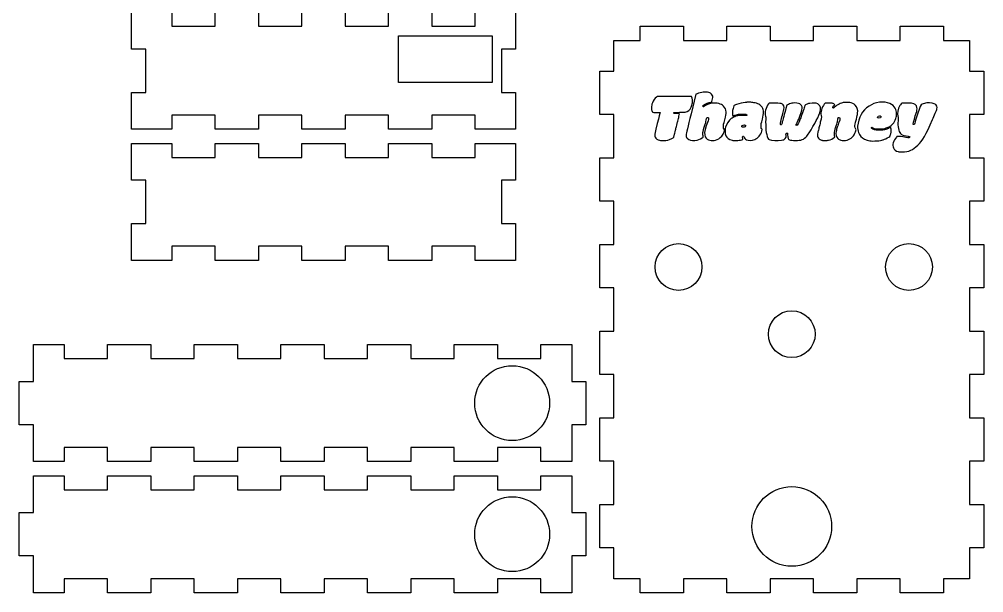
# Model space of a CAD drawing. Header units: millimetres. Extents: x 85 to 291, y 3 to 248.
# Drawn here: x 85 to 291, y 3 to 125.5 of the extents above; entities that cross this region are included whole.
import ezdxf

# ---------------------------------------------------------------- set-up
doc = ezdxf.new("R2010")
doc.units = ezdxf.units.MM
doc.layers.get('0').update_dxf_attribs({"linetype": 'CONTINUOUS'})

msp = doc.modelspace()

# ---------------------------------------------------------------- linework, layer by layer
for p, q in [((229.54, 109.51), (228.49, 105.3)), ((229.78, 109.61), (229.54, 109.51)), ((221.24, 109.02), (221.09, 108.89)), ((224.9, 109.02), (221.24, 109.02)), ((245.19, 107.59), (245.04, 107.41)), ((246.33, 107.58), (245.19, 107.59)), ((248.93, 107.13), (248.75, 106.41)), ((249.11, 107.23), (248.93, 107.13)), ((257.13, 107.59), (256.94, 107.35)), ((257.91, 107.58), (257.13, 107.59)), ((259.01, 107), (259.21, 107.2)), ((259.21, 107.2), (259.11, 107.31)), ((273.48, 107.59), (273.34, 107.41)), ((274.42, 107.59), (273.48, 107.59)), ((277.63, 107.26), (277.46, 106.86)), ((277.87, 107.37), (277.63, 107.26)), ((224.79, 105.62), (226.01, 105.63)), ((224.79, 105.53), (224.79, 105.62)), ((244.39, 104.82), (244.48, 104.57)), ((244.48, 104.57), (244.44, 104.12)), ((243.7, 101.93), (243.58, 102.07)), ((243.61, 101.62), (243.7, 101.93)), ((248.6, 100.06), (248.8, 100.32)), ((248.8, 100.32), (248.77, 100.65)), ((259.08, 100.24), (259.19, 100.34)), ((259.19, 100.34), (259.14, 100.67)), ((272.46, 100.46), (272.35, 100.34)), ((272.8, 100.47), (272.46, 100.46))]:
    msp.add_line(p, q)
for points in [[(191, 127), (191, 119.13), (188, 119.13), (188, 109.87), (191, 109.87), (191, 102), (182.41, 102), (182.41, 105), (173.15, 105), (173.15, 102), (163.89, 102), (163.89, 105), (154.63, 105), (154.63, 102), (145.37, 102), (145.37, 105), (136.11, 105), (136.11, 102), (126.85, 102), (126.85, 105), (117.59, 105), (117.59, 102), (109, 102), (109, 109.87), (112, 109.87), (112, 119.13), (109, 119.13), (109, 127)], [(117.59, 127), (117.59, 124), (126.85, 124), (126.85, 127)], [(136.11, 127), (136.11, 124), (145.37, 124), (145.37, 127)], [(154.63, 127), (154.63, 124), (163.89, 124), (163.89, 127)], [(173.15, 127), (173.15, 124), (182.41, 124), (182.41, 127)]]:
    msp.add_lwpolyline(points)
for points in [[(291, 95.91), (291, 86.65), (288, 86.65), (288, 77.39), (291, 77.39), (291, 68.13), (288, 68.13), (288, 58.87), (291, 58.87), (291, 49.61), (288, 49.61), (288, 40.35), (291, 40.35), (291, 31.09), (288, 31.09), (288, 21.83), (291, 21.83), (291, 12.57), (288, 12.57), (288, 6), (282.41, 6), (282.41, 3), (273.15, 3), (273.15, 6), (263.89, 6), (263.89, 3), (254.63, 3), (254.63, 6), (245.37, 6), (245.37, 3), (236.11, 3), (236.11, 6), (226.85, 6), (226.85, 3), (217.59, 3), (217.59, 6), (212, 6), (212, 12.57), (209, 12.57), (209, 21.83), (212, 21.83), (212, 31.09), (209, 31.09), (209, 40.35), (212, 40.35), (212, 49.61), (209, 49.61), (209, 58.87), (212, 58.87), (212, 68.13), (209, 68.13), (209, 77.39), (212, 77.39), (212, 86.65), (209, 86.65), (209, 95.91), (212, 95.91), (212, 105.17), (209, 105.17), (209, 114.43), (212, 114.43), (212, 121), (217.59, 121), (217.59, 124), (226.85, 124), (226.85, 121), (236.11, 121), (236.11, 124), (245.37, 124), (245.37, 121), (254.63, 121), (254.63, 124), (263.89, 124), (263.89, 121), (273.15, 121), (273.15, 124), (282.41, 124), (282.41, 121), (288, 121), (288, 114.43), (291, 114.43), (291, 105.17), (288, 105.17), (288, 95.91)], [(166, 122), (186, 122), (186, 112), (166, 112)], [(109, 91.13), (109, 99), (117.59, 99), (117.59, 96), (126.85, 96), (126.85, 99), (136.11, 99), (136.11, 96), (145.37, 96), (145.37, 99), (154.63, 99), (154.63, 96), (163.89, 96), (163.89, 99), (173.15, 99), (173.15, 96), (182.41, 96), (182.41, 99), (191, 99), (191, 91.13), (188, 91.13), (188, 81.87), (191, 81.87), (191, 74), (182.41, 74), (182.41, 77), (173.15, 77), (173.15, 74), (163.89, 74), (163.89, 77), (154.63, 77), (154.63, 74), (145.37, 74), (145.37, 77), (136.11, 77), (136.11, 74), (126.85, 74), (126.85, 77), (117.59, 77), (117.59, 74), (109, 74), (109, 81.87), (112, 81.87), (112, 91.13)], [(150.13, 56), (150.13, 53), (159.39, 53), (159.39, 56), (168.65, 56), (168.65, 53), (177.91, 53), (177.91, 56), (187.17, 56), (187.17, 53), (196.43, 53), (196.43, 56), (203, 56), (203, 48.13), (206, 48.13), (206, 38.87), (203, 38.87), (203, 31), (196.43, 31), (196.43, 34), (187.17, 34), (187.17, 31), (177.91, 31), (177.91, 34), (168.65, 34), (168.65, 31), (159.39, 31), (159.39, 34), (150.13, 34), (150.13, 31), (140.87, 31), (140.87, 34), (131.61, 34), (131.61, 31), (122.35, 31), (122.35, 34), (113.09, 34), (113.09, 31), (103.83, 31), (103.83, 34), (94.57, 34), (94.57, 31), (88, 31), (88, 38.87), (85, 38.87), (85, 48.13), (88, 48.13), (88, 56), (94.57, 56), (94.57, 53), (103.83, 53), (103.83, 56), (113.09, 56), (113.09, 53), (122.35, 53), (122.35, 56), (131.61, 56), (131.61, 53), (140.87, 53), (140.87, 56)], [(94.57, 3), (88, 3), (88, 10.87), (85, 10.87), (85, 20.13), (88, 20.13), (88, 28), (94.57, 28), (94.57, 25), (103.83, 25), (103.83, 28), (113.09, 28), (113.09, 25), (122.35, 25), (122.35, 28), (131.61, 28), (131.61, 25), (140.87, 25), (140.87, 28), (150.13, 28), (150.13, 25), (159.39, 25), (159.39, 28), (168.65, 28), (168.65, 25), (177.91, 25), (177.91, 28), (187.17, 28), (187.17, 25), (196.43, 25), (196.43, 28), (203, 28), (203, 20.13), (206, 20.13), (206, 10.87), (203, 10.87), (203, 3), (196.43, 3), (196.43, 6), (187.17, 6), (187.17, 3), (177.91, 3), (177.91, 6), (168.65, 6), (168.65, 3), (159.39, 3), (159.39, 6), (150.13, 6), (150.13, 3), (140.87, 3), (140.87, 6), (131.61, 6), (131.61, 3), (122.35, 3), (122.35, 6), (113.09, 6), (113.09, 3), (103.83, 3), (103.83, 6), (94.57, 6)]]:
    msp.add_lwpolyline(points, close=True)
for centre, radius in [((225.81, 72.59), 5), ((275.03, 72.59), 5), ((250, 58.23), 5), ((190.28, 43.5), 8), ((250, 17.16), 8.5), ((190.28, 15.5), 8)]:
    msp.add_circle(centre, radius)
for points, degree in [([(231.06, 109.93), (230.72, 109.9), (230.09, 109.74), (229.78, 109.61)], 3), ([(231.78, 109.94), (231.43, 109.97), (231.44, 109.97), (231.06, 109.93)], 3), ([(232.63, 109.7), (232.44, 109.82), (232.12, 109.9), (231.78, 109.94)], 3), ([(233.13, 108.77), (233.18, 109.15), (232.99, 109.5), (232.63, 109.7)], 3), ([(220.24, 107.68), (220.09, 107.27), (220.03, 106.98), (220.03, 106.59)], 3), ([(221.09, 108.89), (220.76, 108.63), (220.42, 108.14), (220.24, 107.68)], 3), ([(228.61, 108.98), (228.57, 109.01), (227.78, 109.02), (224.9, 109.02)], 3), ([(227.67, 105.81), (228.15, 106.04), (228.49, 106.51), (228.66, 107.17)], 3), ([(228.79, 108.02), (228.79, 108.42), (228.7, 108.9), (228.61, 108.98)], 3), ([(228.66, 107.17), (228.78, 107.62), (228.79, 107.71), (228.79, 108.02)], 3), ([(231.07, 106.82), (230.99, 106.9), (231.02, 107.05), (231.16, 107.17)], 3), ([(231.16, 107.17), (231.49, 107.46), (232.35, 107.81), (232.73, 107.81)], 3), ([(232.93, 107.56), (232.28, 107.46), (231.62, 107.18), (231.24, 106.85)], 3), ([(232.73, 107.81), (232.8, 107.81), (232.87, 107.83), (232.9, 107.85)], 3), ([(232.9, 107.85), (232.95, 107.89), (233.09, 108.45), (233.13, 108.77)], 3), ([(234.4, 107.49), (234.07, 107.58), (233.29, 107.61), (232.93, 107.56)], 3), ([(235.41, 106.96), (235.2, 107.18), (234.78, 107.4), (234.4, 107.49)], 3), ([(238.19, 107.31), (237.83, 107.2), (237.75, 107.15), (237.66, 107)], 3), ([(240.08, 107.71), (239.42, 107.64), (238.92, 107.54), (238.19, 107.31)], 3), ([(240.43, 107.76), (240.42, 107.76), (240.26, 107.73), (240.08, 107.71)], 3), ([(241.48, 107.75), (241.29, 107.77), (240.5, 107.79), (240.43, 107.76)], 3), ([(241.92, 107.68), (241.78, 107.7), (241.58, 107.73), (241.48, 107.75)], 3), ([(242.97, 107.35), (242.71, 107.49), (242.23, 107.64), (241.92, 107.68)], 3), ([(243.67, 106.7), (243.54, 106.91), (243.18, 107.24), (242.97, 107.35)], 3), ([(245.04, 107.41), (244.75, 107.05), (244.52, 106.59), (244.38, 106.07)], 3), ([(247.9, 107.42), (247.64, 107.55), (247.52, 107.56), (246.33, 107.58)], 3), ([(248.13, 107.24), (248.06, 107.3), (247.96, 107.39), (247.9, 107.42)], 3), ([(248.18, 105.65), (248.42, 106.53), (248.41, 106.96), (248.13, 107.24)], 3), ([(250.02, 107.56), (249.7, 107.49), (249.36, 107.36), (249.11, 107.23)], 3), ([(250.65, 107.62), (250.42, 107.61), (250.18, 107.59), (250.02, 107.56)], 3), ([(251.95, 107.22), (251.65, 107.51), (251.28, 107.62), (250.65, 107.62)], 3), ([(252.25, 106.64), (252.22, 106.87), (252.12, 107.06), (251.95, 107.22)], 3), ([(252.93, 107.23), (252.82, 107.15), (252.8, 107.13), (252.72, 106.83)], 3), ([(253.84, 107.54), (253.44, 107.46), (253.12, 107.35), (252.93, 107.23)], 3), ([(255.57, 107.42), (255.21, 107.63), (254.49, 107.68), (253.84, 107.54)], 3), ([(256.08, 106.86), (255.99, 107.04), (255.75, 107.31), (255.57, 107.42)], 3), ([(256.94, 107.35), (256.4, 106.64), (256.12, 105.62), (256.27, 104.94)], 3), ([(258.84, 107.5), (258.7, 107.57), (258.64, 107.57), (257.91, 107.58)], 3), ([(259.11, 107.31), (259.05, 107.38), (258.93, 107.46), (258.84, 107.5)], 3), ([(260.1, 107.37), (259.73, 107.2), (259.38, 106.96), (259.13, 106.7)], 3), ([(260.98, 107.69), (260.84, 107.68), (260.45, 107.54), (260.1, 107.37)], 3), ([(261.13, 107.71), (261.1, 107.7), (261.03, 107.69), (260.98, 107.69)], 3), ([(262.37, 107.71), (262.15, 107.75), (261.23, 107.76), (261.13, 107.71)], 3), ([(263.54, 107.16), (263.27, 107.42), (262.84, 107.62), (262.37, 107.71)], 3), ([(264.07, 105.41), (264.15, 106.18), (263.97, 106.74), (263.54, 107.16)], 3), ([(268.74, 107.77), (267.88, 107.65), (267.14, 107.38), (266.5, 106.95)], 3), ([(269.93, 107.76), (269.54, 107.81), (269.06, 107.82), (268.74, 107.77)], 3), ([(271.64, 107.05), (271.22, 107.44), (270.7, 107.66), (269.93, 107.76)], 3), ([(273.34, 107.41), (273.26, 107.3), (273.16, 107.16), (273.11, 107.09)], 3), ([(275.61, 107.56), (275.47, 107.57), (274.93, 107.59), (274.42, 107.59)], 3), ([(276.74, 106.62), (276.64, 107.18), (276.28, 107.48), (275.61, 107.56)], 3), ([(278.86, 107.65), (278.52, 107.61), (278.15, 107.5), (277.87, 107.37)], 3), ([(279.45, 107.67), (279.26, 107.67), (278.99, 107.66), (278.86, 107.65)], 3), ([(280.97, 106.97), (280.76, 107.41), (280.24, 107.64), (279.45, 107.67)], 3), ([(220.03, 106.59), (220.03, 106.28), (220.06, 106.09), (220.16, 105.81)], 3), ([(220.16, 105.81), (220.23, 105.61), (220.19, 105.62), (221.07, 105.62)], 3), ([(221.07, 105.62), (221.82, 105.62), (221.88, 105.62), (221.86, 105.56)], 3), ([(221.86, 105.56), (221.85, 105.53), (221.59, 104.49), (221.28, 103.25)], 3), ([(225.42, 105.36), (224.83, 105.36), (224.79, 105.37), (224.79, 105.53)], 3), ([(225.98, 105.09), (226.05, 105.37), (226.05, 105.36), (225.42, 105.36)], 3), ([(225.85, 104.55), (225.89, 104.72), (225.92, 104.88), (225.98, 105.09)], 3), ([(226.01, 105.63), (227.3, 105.64), (227.33, 105.64), (227.67, 105.81)], 3), ([(228.49, 105.3), (227.8, 102.58), (227.42, 101.01), (227.41, 100.86)], 3), ([(231.24, 106.85), (231.13, 106.76), (231.13, 106.76), (231.07, 106.82)], 3), ([(235.96, 105.68), (235.93, 106.25), (235.78, 106.6), (235.41, 106.96)], 3), ([(235.68, 104.02), (235.93, 104.97), (235.98, 105.26), (235.96, 105.68)], 3), ([(237.32, 105.65), (237.3, 105.38), (237.36, 104.95), (237.42, 104.88)], 3), ([(237.66, 107), (237.51, 106.73), (237.36, 106.15), (237.32, 105.65)], 3), ([(237.62, 104.93), (237.84, 105.02), (238.32, 105.15), (238.64, 105.21)], 3), ([(238.64, 105.21), (238.78, 105.24), (239.12, 105.25), (239.51, 105.25)], 3), ([(239.51, 105.25), (240.07, 105.25), (240.16, 105.24), (240.27, 105.19)], 3), ([(240.27, 105.19), (240.37, 105.14), (240.4, 105.1), (240.41, 105.03)], 3), ([(243.73, 104.17), (244.07, 105.45), (244.05, 106.09), (243.67, 106.7)], 3), ([(244.38, 106.07), (244.33, 105.89), (244.31, 105.72), (244.31, 105.44)], 3), ([(244.31, 105.44), (244.31, 105.11), (244.32, 105.03), (244.39, 104.82)], 3), ([(247.81, 104.28), (247.94, 104.75), (248.11, 105.36), (248.18, 105.65)], 3), ([(248.75, 106.41), (248.65, 106.02), (248.44, 105.26), (248.29, 104.71)], 3), ([(251.05, 103.2), (251.38, 103.85), (251.91, 105.26), (252.17, 106.15)], 3), ([(252.72, 106.83), (252.59, 106.38), (252.02, 104.72), (251.82, 104.21)], 3), ([(252.17, 106.15), (252.24, 106.41), (252.26, 106.53), (252.25, 106.64)], 3), ([(253.73, 101.27), (254.83, 102.93), (255.88, 104.98), (256.1, 105.89)], 3), ([(256.1, 105.89), (256.19, 106.25), (256.18, 106.64), (256.08, 106.86)], 3), ([(258.8, 106.56), (258.73, 106.64), (258.8, 106.8), (259.01, 107)], 3), ([(259.13, 106.7), (258.94, 106.5), (258.87, 106.47), (258.8, 106.56)], 3), ([(263.8, 104.16), (263.99, 104.88), (264.04, 105.08), (264.07, 105.41)], 3), ([(266.5, 106.95), (265.07, 105.98), (264.22, 104.49), (264.07, 102.67)], 3), ([(272.32, 105.94), (272.18, 106.41), (272.01, 106.69), (271.64, 107.05)], 3), ([(272.24, 104.29), (272.38, 104.76), (272.4, 104.89), (272.4, 105.3)], 3), ([(272.4, 105.3), (272.4, 105.62), (272.38, 105.75), (272.32, 105.94)], 3), ([(273.11, 107.09), (272.65, 106.36), (272.47, 105.39), (272.69, 104.82)], 3), ([(275.9, 103.12), (275.98, 103.52), (276.35, 104.77), (276.58, 105.43)], 3), ([(277.46, 106.86), (277.03, 105.81), (276.62, 104.59), (276.36, 103.6)], 3), ([(276.58, 105.43), (276.76, 105.95), (276.8, 106.24), (276.74, 106.62)], 3), ([(280.09, 104.08), (280.45, 104.91), (280.95, 106.14), (281.01, 106.37)], 3), ([(281.01, 106.37), (281.07, 106.63), (281.07, 106.75), (280.97, 106.97)], 3), ([(221.28, 103.25), (220.78, 101.24), (220.72, 100.97), (220.72, 100.73)], 3), ([(225.36, 102.63), (225.4, 102.78), (225.44, 102.96), (225.46, 103.02)], 3), ([(225.46, 103.02), (225.48, 103.09), (225.51, 103.2), (225.52, 103.27)], 3), ([(225.52, 103.27), (225.54, 103.34), (225.57, 103.45), (225.59, 103.52)], 3), ([(225.59, 103.52), (225.62, 103.65), (225.8, 104.36), (225.85, 104.55)], 3), ([(231.06, 101.54), (231.12, 101.88), (231.35, 102.63), (231.52, 103.07)], 3), ([(231.52, 103.07), (231.61, 103.31), (231.66, 103.51), (231.73, 103.94)], 3), ([(231.73, 103.94), (231.83, 104.55), (231.82, 104.54), (232.04, 104.54)], 3), ([(232.22, 104.24), (232.2, 104.06), (232.13, 103.84), (231.75, 102.76)], 3), ([(232.04, 104.54), (232.19, 104.54), (232.23, 104.46), (232.22, 104.24)], 3), ([(235.4, 102.59), (235.4, 102.88), (235.45, 103.15), (235.68, 104.02)], 3), ([(237.07, 104.27), (236.5, 103.86), (236.07, 103.19), (235.87, 102.44)], 3), ([(237.75, 104.67), (237.7, 104.67), (237.25, 104.41), (237.07, 104.27)], 3), ([(237.42, 104.88), (237.44, 104.87), (237.53, 104.89), (237.62, 104.93)], 3), ([(237.83, 104.69), (237.81, 104.68), (237.78, 104.67), (237.75, 104.67)], 3), ([(238.48, 104.91), (238.22, 104.85), (237.88, 104.74), (237.83, 104.69)], 3), ([(240.11, 104.94), (239.78, 105), (238.82, 104.98), (238.48, 104.91)], 3), ([(240.39, 104.92), (240.38, 104.91), (240.25, 104.92), (240.11, 104.94)], 3), ([(240.41, 105.03), (240.42, 104.98), (240.41, 104.93), (240.39, 104.92)], 3), ([(243.44, 102.77), (243.46, 103.12), (243.47, 103.16), (243.73, 104.17)], 3), ([(244.44, 104.12), (244.4, 103.61), (244.43, 102.2), (244.48, 101.79)], 3), ([(247.61, 103), (247.51, 103.06), (247.56, 103.34), (247.81, 104.28)], 3), ([(247.92, 103.34), (247.83, 102.97), (247.83, 102.95), (247.75, 102.95)], 3), ([(248.29, 104.71), (248.14, 104.17), (247.97, 103.55), (247.92, 103.34)], 3), ([(251.02, 102.79), (250.86, 102.79), (250.86, 102.82), (251.05, 103.2)], 3), ([(251.82, 104.21), (251.46, 103.29), (251.18, 102.79), (251.02, 102.79)], 3), ([(256.1, 103.5), (256.06, 103.35), (256.01, 103.12), (255.97, 102.98)], 3), ([(256.31, 104.3), (256.25, 104.08), (256.2, 103.88), (256.1, 103.5)], 3), ([(256.27, 104.94), (256.36, 104.58), (256.36, 104.5), (256.31, 104.3)], 3), ([(259.49, 102.71), (259.72, 103.4), (259.74, 103.47), (259.79, 103.75)], 3), ([(260.08, 103.48), (259.98, 103.23), (259.86, 102.88), (259.7, 102.43)], 3), ([(259.79, 103.75), (259.84, 104.13), (259.91, 104.49), (259.92, 104.5)], 3), ([(259.92, 104.5), (259.93, 104.51), (259.99, 104.52), (260.06, 104.53)], 3), ([(260.06, 104.53), (260.36, 104.57), (260.37, 104.24), (260.08, 103.48)], 3), ([(263.47, 102.6), (263.47, 102.82), (263.53, 103.12), (263.8, 104.16)], 3), ([(268.62, 104.41), (268.34, 104.41), (268.25, 104.45), (268.28, 104.55)], 3), ([(268.28, 104.55), (268.33, 104.72), (268.53, 104.86), (268.75, 104.86)], 3), ([(269.02, 104.67), (269.02, 104.48), (268.92, 104.41), (268.62, 104.41)], 3), ([(268.75, 104.86), (268.83, 104.86), (268.93, 104.84), (268.96, 104.82)], 3), ([(268.96, 104.82), (269.01, 104.8), (269.02, 104.76), (269.02, 104.67)], 3), ([(270.18, 102.28), (270.74, 102.48), (271.18, 102.74), (271.51, 103.08)], 3), ([(271.51, 103.08), (271.9, 103.48), (272.09, 103.79), (272.24, 104.29)], 3), ([(272.7, 103.79), (272.61, 102.59), (272.81, 101.6), (273.25, 101.07)], 3), ([(272.69, 104.82), (272.76, 104.65), (272.76, 104.52), (272.7, 103.79)], 3), ([(275.97, 103.02), (275.88, 103.02), (275.88, 103.02), (275.9, 103.12)], 3), ([(276.36, 103.6), (276.21, 103.06), (276.18, 103.02), (275.97, 103.02)], 3), ([(276.92, 98.58), (277.91, 99.55), (278.66, 100.84), (280.09, 104.08)], 3), ([(224.89, 100.72), (224.91, 100.8), (224.93, 100.91), (224.95, 100.98)], 3), ([(224.95, 100.98), (224.99, 101.11), (225.17, 101.82), (225.21, 102.01)], 3), ([(225.21, 102.01), (225.23, 102.07), (225.25, 102.18), (225.27, 102.25)], 3), ([(225.27, 102.25), (225.28, 102.31), (225.33, 102.48), (225.36, 102.63)], 3), ([(231.06, 100.59), (231, 100.9), (231, 101.19), (231.06, 101.54)], 3), ([(231.75, 102.76), (231.34, 101.58), (231.27, 100.92), (231.53, 100.38)], 3), ([(235.03, 100.52), (235.27, 100.81), (235.4, 101.03), (235.54, 101.47)], 3), ([(235.59, 102.05), (235.47, 102.16), (235.4, 102.35), (235.4, 102.59)], 3), ([(235.54, 101.47), (235.67, 101.86), (235.68, 101.96), (235.59, 102.05)], 3), ([(235.87, 102.44), (235.76, 102.05), (235.74, 101.91), (235.74, 101.53)], 3), ([(235.74, 101.53), (235.74, 101.09), (235.77, 100.97), (235.95, 100.6)], 3), ([(239.35, 102.54), (239.32, 102.64), (239.36, 102.78), (239.44, 102.83)], 3), ([(239.98, 102.55), (239.8, 102.39), (239.4, 102.39), (239.35, 102.54)], 3), ([(239.44, 102.83), (239.54, 102.9), (239.61, 102.91), (239.87, 102.92)], 3), ([(239.87, 102.92), (240.05, 102.92), (240.1, 102.91), (240.12, 102.87)], 3), ([(240.12, 102.87), (240.15, 102.81), (240.07, 102.64), (239.98, 102.55)], 3), ([(242.09, 99.8), (242.84, 100.14), (243.35, 100.75), (243.61, 101.62)], 3), ([(243.58, 102.07), (243.44, 102.23), (243.42, 102.32), (243.44, 102.77)], 3), ([(244.48, 101.79), (244.56, 101.2), (244.72, 100.57), (244.91, 100.11)], 3), ([(247.75, 102.95), (247.7, 102.95), (247.64, 102.97), (247.61, 103)], 3), ([(248.77, 100.65), (248.73, 101.04), (248.75, 101.12), (248.92, 101.18)], 3), ([(248.92, 101.18), (248.98, 101.21), (249.04, 101.23), (249.04, 101.22)], 3), ([(249.04, 101.22), (249.08, 101.04), (249.11, 100.81)], 2), ([(252.99, 100.34), (253.29, 100.63), (253.4, 100.76), (253.73, 101.27)], 3), ([(255.54, 101.28), (255.51, 101.17), (255.49, 100.98), (255.49, 100.79)], 3), ([(255.75, 102.08), (255.65, 101.68), (255.6, 101.49), (255.54, 101.28)], 3), ([(255.86, 102.52), (255.83, 102.42), (255.78, 102.22), (255.75, 102.08)], 3), ([(255.97, 102.98), (255.93, 102.83), (255.88, 102.63), (255.86, 102.52)], 3), ([(259.14, 100.67), (259.08, 100.98), (259.08, 101.04), (259.13, 101.39)], 3), ([(259.13, 101.39), (259.16, 101.59), (259.2, 101.8), (259.21, 101.84)], 3), ([(259.21, 101.84), (259.22, 101.88), (259.25, 101.98), (259.27, 102.06)], 3), ([(259.27, 102.06), (259.3, 102.14), (259.39, 102.43), (259.49, 102.71)], 3), ([(259.48, 101.54), (259.36, 100.89), (259.48, 100.39), (259.84, 100.04)], 3), ([(259.7, 102.43), (259.63, 102.22), (259.53, 101.81), (259.48, 101.54)], 3), ([(261.8, 99.67), (262.69, 99.93), (263.33, 100.55), (263.62, 101.48)], 3), ([(263.66, 102.06), (263.54, 102.21), (263.47, 102.41), (263.47, 102.6)], 3), ([(263.62, 101.48), (263.66, 101.6), (263.71, 101.73), (263.72, 101.77)], 3), ([(263.72, 101.77), (263.77, 101.89), (263.76, 101.93), (263.66, 102.06)], 3), ([(264.07, 102.67), (264.03, 102.21), (264.1, 101.66), (264.24, 101.32)], 3), ([(264.24, 101.32), (264.51, 100.67), (264.95, 100.18), (265.54, 99.89)], 3), ([(267.01, 102.27), (266.99, 102.36), (267.02, 102.44), (267.07, 102.44)], 3), ([(268.03, 101.83), (267.52, 101.91), (267.05, 102.11), (267.01, 102.27)], 3), ([(267.07, 102.44), (267.09, 102.44), (267.2, 102.39), (267.32, 102.33)], 3), ([(267.32, 102.33), (267.74, 102.12), (268.13, 102.05), (268.83, 102.07)], 3), ([(269.8, 101.9), (269.44, 101.8), (268.54, 101.76), (268.03, 101.83)], 3), ([(268.83, 102.07), (269.51, 102.09), (269.7, 102.12), (270.18, 102.28)], 3), ([(270.09, 101.98), (269.98, 101.95), (269.85, 101.92), (269.8, 101.9)], 3), ([(270.84, 102.28), (270.58, 102.15), (270.34, 102.05), (270.09, 101.98)], 3), ([(271.09, 102.38), (271.07, 102.38), (270.96, 102.33), (270.84, 102.28)], 3), ([(271.03, 100.68), (271.07, 100.78), (271.13, 100.95), (271.15, 101.05)], 3), ([(271.18, 102.23), (271.15, 102.31), (271.1, 102.38), (271.09, 102.38)], 3), ([(271.15, 101.05), (271.17, 101.14), (271.2, 101.27), (271.22, 101.34)], 3), ([(271.24, 101.77), (271.24, 102.02), (271.23, 102.12), (271.18, 102.23)], 3), ([(271.22, 101.34), (271.23, 101.4), (271.24, 101.6), (271.24, 101.77)], 3), ([(273.25, 101.07), (273.49, 100.79), (273.57, 100.75), (274.46, 100.58)], 3), ([(220.72, 100.73), (220.72, 100.5), (220.73, 100.44), (220.8, 100.3)], 3), ([(220.8, 100.3), (220.97, 99.98), (221.28, 99.77), (221.78, 99.65)], 3), ([(221.78, 99.65), (222.02, 99.59), (222.11, 99.58), (222.57, 99.6)], 3), ([(222.57, 99.6), (223.33, 99.62), (223.68, 99.71), (224.38, 100.04)], 3), ([(224.38, 100.04), (224.58, 100.13), (224.79, 100.29), (224.79, 100.34)], 3), ([(224.79, 100.34), (224.79, 100.37), (224.81, 100.43), (224.82, 100.49)], 3), ([(224.82, 100.49), (224.84, 100.54), (224.87, 100.65), (224.89, 100.72)], 3), ([(227.41, 100.86), (227.39, 100.54), (227.46, 100.32), (227.68, 100.08)], 3), ([(227.68, 100.08), (228.03, 99.7), (228.6, 99.54), (229.32, 99.62)], 3), ([(229.32, 99.62), (229.96, 99.68), (230.4, 99.84), (230.86, 100.14)], 3), ([(230.86, 100.14), (230.98, 100.23), (231.09, 100.3), (231.1, 100.32)], 3), ([(231.1, 100.32), (231.11, 100.33), (231.09, 100.45), (231.06, 100.59)], 3), ([(231.53, 100.38), (231.69, 100.03), (232.06, 99.75), (232.49, 99.65)], 3), ([(232.49, 99.65), (232.76, 99.58), (233.4, 99.6), (233.7, 99.68)], 3), ([(233.7, 99.68), (234.22, 99.81), (234.66, 100.09), (235.03, 100.52)], 3), ([(235.95, 100.6), (236.16, 100.17), (236.62, 99.83), (237.24, 99.67)], 3), ([(237.24, 99.67), (237.47, 99.61), (237.59, 99.61), (238.1, 99.61)], 3), ([(238.1, 99.61), (238.72, 99.61), (238.94, 99.64), (239.3, 99.78)], 3), ([(239.3, 99.78), (239.56, 99.88), (239.58, 99.91), (239.52, 100.05)], 3), ([(239.52, 100.05), (239.44, 100.21), (239.45, 100.41), (239.54, 100.5)], 3), ([(239.54, 100.5), (239.65, 100.61), (239.7, 100.59), (239.76, 100.41)], 3), ([(239.76, 100.41), (239.86, 100.11), (239.98, 99.98), (240.32, 99.77)], 3), ([(240.32, 99.77), (240.71, 99.54), (241.55, 99.55), (242.09, 99.8)], 3), ([(244.91, 100.11), (245, 99.9), (245.01, 99.89), (245.16, 99.83)], 3), ([(245.16, 99.83), (245.77, 99.6), (246.85, 99.53), (247.79, 99.67)], 3), ([(247.79, 99.67), (248.34, 99.74), (248.37, 99.76), (248.6, 100.06)], 3), ([(249.11, 100.81), (249.23, 100.13), (249.3, 99.84), (249.38, 99.79)], 3), ([(249.38, 99.79), (249.47, 99.73), (249.89, 99.66), (250.39, 99.61)], 3), ([(250.39, 99.61), (250.89, 99.57), (251.52, 99.61), (251.92, 99.71)], 3), ([(251.92, 99.71), (252.37, 99.82), (252.6, 99.96), (252.99, 100.34)], 3), ([(255.49, 100.79), (255.49, 100.53), (255.5, 100.47), (255.57, 100.33)], 3), ([(255.57, 100.33), (255.71, 100.06), (255.96, 99.85), (256.34, 99.69)], 3), ([(256.34, 99.69), (256.55, 99.61), (256.57, 99.6), (257.07, 99.61)], 3), ([(257.07, 99.61), (257.47, 99.61), (257.64, 99.62), (257.86, 99.68)], 3), ([(257.86, 99.68), (258.31, 99.79), (258.81, 100.02), (259.08, 100.24)], 3), ([(259.84, 100.04), (260.03, 99.86), (260.22, 99.75), (260.5, 99.67)], 3), ([(260.5, 99.67), (260.78, 99.58), (261.49, 99.59), (261.8, 99.67)], 3), ([(265.54, 99.89), (265.8, 99.77), (265.96, 99.71), (266.42, 99.59)], 3), ([(266.42, 99.59), (266.69, 99.51), (267.16, 99.48), (267.72, 99.5)], 3), ([(267.72, 99.5), (268.45, 99.53), (268.8, 99.57), (269.26, 99.7)], 3), ([(269.26, 99.7), (269.36, 99.73), (269.5, 99.76), (269.55, 99.78)], 3), ([(269.55, 99.78), (269.87, 99.86), (270.31, 100.07), (270.71, 100.32)], 3), ([(270.71, 100.32), (270.94, 100.47), (270.96, 100.49), (271.03, 100.68)], 3), ([(271.67, 99.11), (271.6, 98.86), (271.59, 98.77), (271.6, 98.51)], 3), ([(272.35, 100.34), (272.04, 99.98), (271.79, 99.54), (271.67, 99.11)], 3), ([(274.39, 100.25), (273.23, 100.47), (273.14, 100.48), (272.8, 100.47)], 3), ([(275.03, 100.17), (274.98, 100.15), (274.73, 100.19), (274.39, 100.25)], 3), ([(274.46, 100.58), (275.13, 100.45), (275.25, 100.42), (275.25, 100.37)], 3), ([(275.25, 100.37), (275.25, 100.3), (275.14, 100.2), (275.03, 100.17)], 3), ([(271.6, 98.51), (271.61, 98.26), (271.63, 98.17), (271.7, 98.02)], 3), ([(271.7, 98.02), (271.89, 97.63), (272.23, 97.37), (272.72, 97.23)], 3), ([(272.72, 97.23), (272.94, 97.17), (273.04, 97.16), (273.55, 97.16)], 3), ([(273.55, 97.16), (274.32, 97.16), (274.84, 97.26), (275.41, 97.51)], 3), ([(275.41, 97.51), (275.97, 97.76), (276.38, 98.05), (276.92, 98.58)], 3)]:
    msp.add_open_spline(points, degree=degree)

doc.saveas('drawing.dxf')
